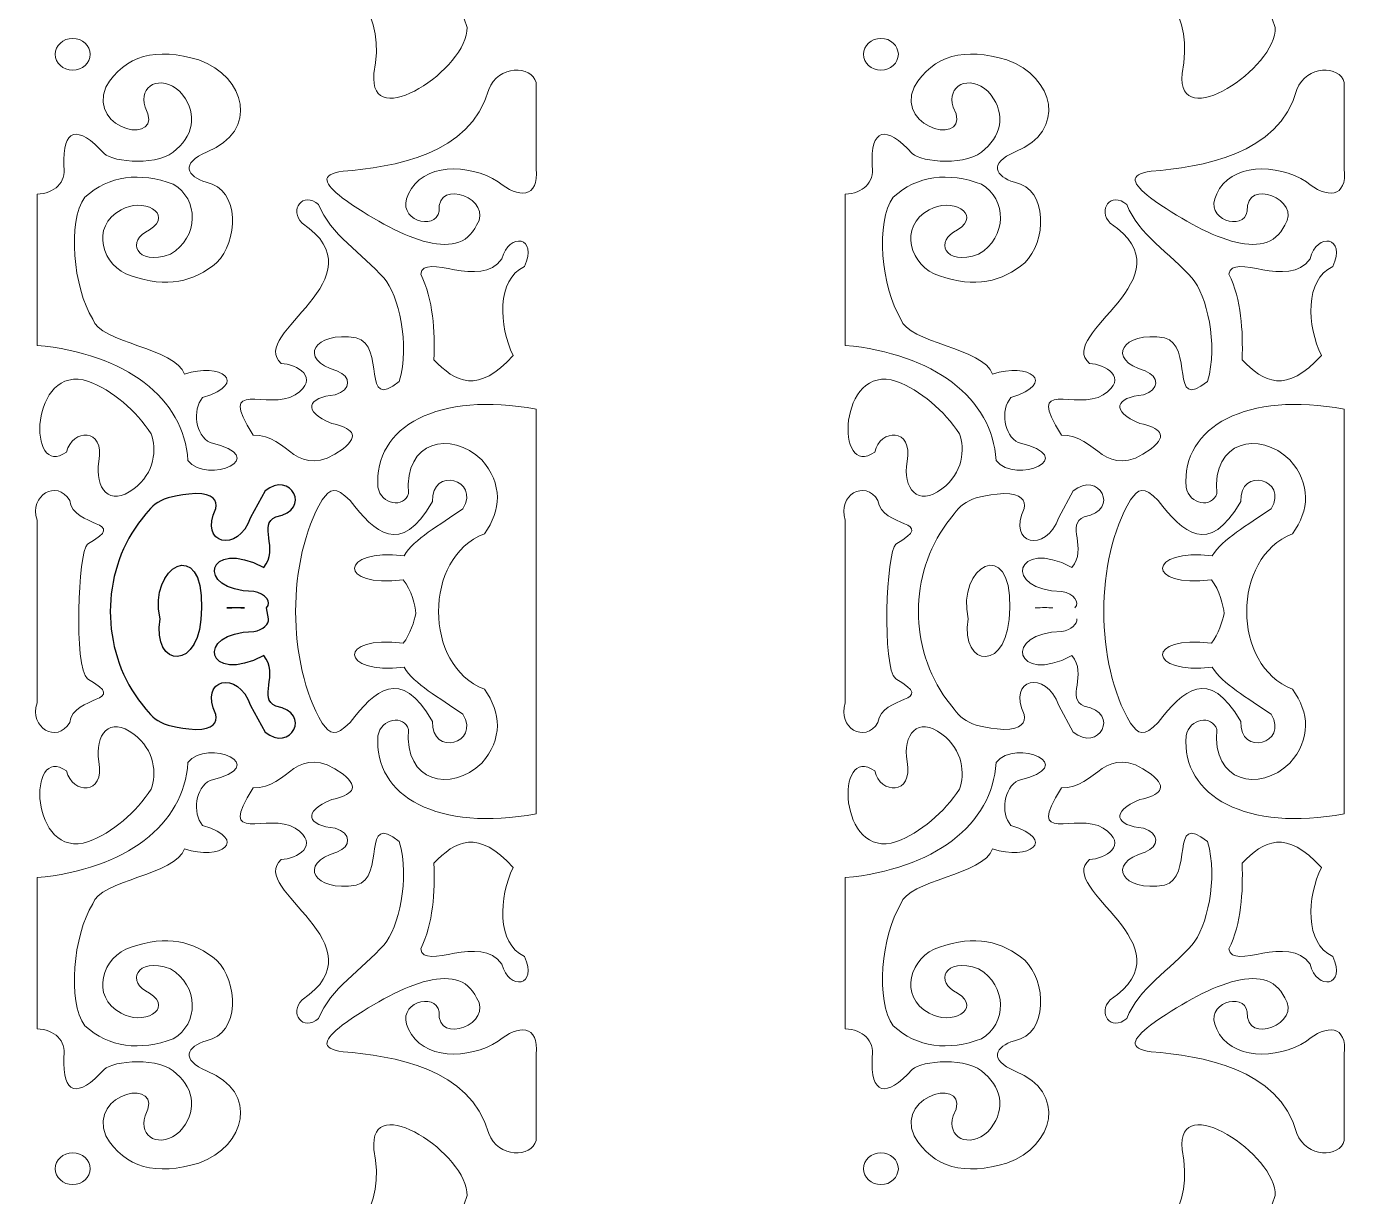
# Model space of a CAD drawing. Header units: centimetres. Extents: x -23 to 22, y -80 to 80.
# Drawn here: x -22.25 to 22.04, y -59.63 to -20.4 of the extents above; entities that cross this region are included whole.
import ezdxf

# ---------------------------------------------------------------- set-up
doc = ezdxf.new("R2010")
doc.units = ezdxf.units.CM
doc.header["$MEASUREMENT"] = 0
doc.layers.add('layer 1', color=7, linetype='Continuous')

msp = doc.modelspace()

# ---------------------------------------------------------------- linework, layer by layer
at = {"layer": 'layer 1', "color": 250, "lineweight": 9}
for points, knots in [([(-17.33545, -19.26618), (-20.32833, -21.94381), (-19.38366, -14.07705), (-15.46248, -12.47821), (-15.46248, -12.47821), (-12.98638, -11.01851), (-10.21822, -12.54946), (-10.84235, -15.78232), (-10.84235, -15.78232), (-11.15956, -16.73559), (-11.56354, -16.99964), (-10.78387, -17.65175), (-10.78387, -17.65175), (-8.82892, -18.67921), (-8.00672, -18.7849), (-7.47963, -20.43419), (-7.47963, -20.43419), (-7.43908, -21.7964), (-10.78742, -24.03296), (-10.60277, -21.97856), (-10.60277, -21.97856), (-9.8232, -18.08305), (-14.75558, -16.86805), (-17.33545, -19.26618)], [0, 0, 0, 0, 0.14285714, 0.14285714, 0.14285714, 0.14285714, 0.28571429, 0.28571429, 0.28571429, 0.28571429, 0.42857143, 0.42857143, 0.42857143, 0.42857143, 0.57142857, 0.57142857, 0.57142857, 0.57142857, 0.71428571, 0.71428571, 0.71428571, 0.71428571, 1, 1, 1, 1]), ([(-21.28552, -21.33541), (-21.28552, -21.6295), (-21.02372, -21.8679), (-20.70078, -21.8679), (-20.70078, -21.8679), (-20.37784, -21.8679), (-20.11604, -21.6295), (-20.11604, -21.33541), (-20.11604, -21.33541), (-20.11604, -21.04132), (-20.37784, -20.80292), (-20.70078, -20.80292), (-20.70078, -20.80292), (-21.02372, -20.80292), (-21.28552, -21.04132), (-21.28552, -21.33541)], [0, 0, 0, 0, 0.2, 0.2, 0.2, 0.2, 0.4, 0.4, 0.4, 0.4, 0.6, 0.6, 0.6, 0.6, 1, 1, 1, 1]), ([(-18.27411, -23.10676), (-17.56686, -24.44659), (-20.21631, -23.89951), (-19.58977, -22.433), (-19.58977, -22.433), (-18.94656, -21.34991), (-17.89403, -21.10359), (-16.47603, -21.52015), (-16.47603, -21.52015), (-14.8887, -22.08343), (-14.45257, -23.90549), (-16.19828, -24.60644), (-16.19828, -24.60644), (-17.11463, -25.00129), (-16.85631, -25.42511), (-16.22751, -25.62796), (-16.22751, -25.62796), (-15.05904, -25.86342), (-15.16661, -27.63113), (-15.87667, -28.32303), (-15.87667, -28.32303), (-16.63075, -28.97053), (-17.55903, -29.18244), (-18.7419, -28.75771), (-18.7419, -28.75771), (-19.72256, -28.48059), (-20.12944, -27.08597), (-19.07813, -26.55167), (-19.07813, -26.55167), (-18.3813, -26.11698), (-17.28004, -26.66757), (-18.12792, -27.22544), (-18.12792, -27.22544), (-18.91857, -27.56141), (-18.58964, -28.45795), (-17.42623, -28.04048), (-17.42623, -28.04048), (-16.45654, -27.46452), (-16.4725, -26.18821), (-17.33012, -25.68924), (-17.33012, -25.68924), (-18.44113, -25.27628), (-19.49231, -25.39611), (-20.29146, -26.12785), (-20.29146, -26.12785), (-20.89569, -26.93202), (-20.68129, -29.17067), (-20.02833, -30.21392), (-20.02833, -30.21392), (-19.80905, -31.01447), (-17.23619, -31.18472), (-16.95844, -32.06135), (-16.95844, -32.06135), (-15.74968, -31.6465), (-14.75067, -32.34923), (-16.34446, -32.84379), (-16.34446, -32.84379), (-16.70524, -33.27159), (-16.57872, -34.11236), (-16.09648, -34.35543), (-16.09648, -34.35543), (-13.95226, -34.83322), (-16.18872, -35.78191), (-16.84149, -34.95203), (-16.84149, -34.95203), (-16.95846, -32.86551), (-18.93775, -31.36946), (-21.89557, -31.09417), (-21.89557, -31.09417), (-21.89557, -31.09417), (-21.89557, -26.03004), (-21.89557, -26.03004), (-21.89557, -26.03004), (-21.31082, -25.98658), (-20.91517, -25.64969), (-20.99315, -25.0846), (-20.99315, -25.0846), (-21.06137, -23.80227), (-20.53023, -23.69359), (-19.64825, -24.66078), (-19.64825, -24.66078), (-19.35344, -24.956), (-17.75759, -25.10995), (-17.22157, -24.5195), (-17.22157, -24.5195), (-16.59298, -23.97976), (-16.53939, -23.21542), (-17.10462, -22.58514), (-17.10462, -22.58514), (-17.75761, -21.99107), (-18.51288, -22.38229), (-18.27411, -23.10676)], [0, 0, 0, 0, 0.04166667, 0.04166667, 0.04166667, 0.04166667, 0.08333333, 0.08333333, 0.08333333, 0.08333333, 0.125, 0.125, 0.125, 0.125, 0.16666667, 0.16666667, 0.16666667, 0.16666667, 0.20833333, 0.20833333, 0.20833333, 0.20833333, 0.25, 0.25, 0.25, 0.25, 0.29166667, 0.29166667, 0.29166667, 0.29166667, 0.33333333, 0.33333333, 0.33333333, 0.33333333, 0.375, 0.375, 0.375, 0.375, 0.41666667, 0.41666667, 0.41666667, 0.41666667, 0.45833333, 0.45833333, 0.45833333, 0.45833333, 0.5, 0.5, 0.5, 0.5, 0.54166667, 0.54166667, 0.54166667, 0.54166667, 0.58333333, 0.58333333, 0.58333333, 0.58333333, 0.625, 0.625, 0.625, 0.625, 0.66666667, 0.66666667, 0.66666667, 0.66666667, 0.70833333, 0.70833333, 0.70833333, 0.70833333, 0.75, 0.75, 0.75, 0.75, 0.79166667, 0.79166667, 0.79166667, 0.79166667, 0.83333333, 0.83333333, 0.83333333, 0.83333333, 0.875, 0.875, 0.875, 0.875, 0.91666667, 0.91666667, 0.91666667, 0.91666667, 1, 1, 1, 1]), ([(-5.16635, -22.28086), (-5.31741, -21.70488), (-6.43797, -21.67591), (-6.75471, -22.51994), (-6.75471, -22.51994), (-7.35893, -24.73685), (-9.98053, -25.10633), (-11.6373, -25.25847), (-11.6373, -25.25847), (-12.45592, -25.36714), (-12.24637, -25.67013), (-11.66653, -26.14958), (-11.66653, -26.14958), (-9.81958, -27.45025), (-7.77293, -28.39937), (-7.16403, -27.06243), (-7.16403, -27.06243), (-6.56536, -26.22329), (-8.48421, -25.43896), (-8.42122, -26.59514), (-8.42122, -26.59514), (-8.52112, -27.28533), (-9.90501, -26.89409), (-9.44452, -26.01918), (-9.44452, -26.01918), (-8.9919, -24.98922), (-7.43241, -24.97873), (-6.4331, -25.60622), (-6.4331, -25.60622), (-5.76789, -26.18777), (-5.05664, -26.16244), (-5.16635, -25.17153), (-5.16635, -25.17153), (-5.16635, -25.17153), (-5.16635, -22.28086), (-5.16635, -22.28086)], [0, 0, 0, 0, 0.1, 0.1, 0.1, 0.1, 0.2, 0.2, 0.2, 0.2, 0.3, 0.3, 0.3, 0.3, 0.4, 0.4, 0.4, 0.4, 0.5, 0.5, 0.5, 0.5, 0.6, 0.6, 0.6, 0.6, 0.7, 0.7, 0.7, 0.7, 0.8, 0.8, 0.8, 0.8, 1, 1, 1, 1]), ([(-13.01144, -26.99723), (-13.45427, -26.55771), (-12.99013, -25.91261), (-12.45593, -26.37687), (-12.45593, -26.37687), (-12.07585, -27.36247), (-10.99408, -28.02206), (-10.26315, -28.84465), (-10.26315, -28.84465), (-9.78684, -29.40136), (-9.37995, -31.05181), (-9.75151, -32.30043), (-9.75151, -32.30043), (-11.06231, -33.36179), (-10.18032, -31.07605), (-11.19874, -30.84422), (-11.19874, -30.84422), (-12.61556, -30.60513), (-13.17349, -31.5687), (-11.84196, -31.95268), (-11.84196, -31.95268), (-11.36076, -32.13922), (-11.34859, -32.57753), (-11.90043, -32.75685), (-11.90043, -32.75685), (-12.83374, -32.83285), (-13.02384, -33.2965), (-12.01738, -33.71316), (-12.01738, -33.71316), (-11.35338, -33.8584), (-11.0534, -34.09666), (-11.6373, -34.56081), (-11.6373, -34.56081), (-13.20822, -35.71653), (-13.45207, -34.0553), (-14.64871, -34.10438), (-14.64871, -34.10438), (-15.90693, -32.14428), (-14.14107, -33.303), (-13.24533, -32.75685), (-13.24533, -32.75685), (-12.36335, -32.1664), (-13.20482, -31.7264), (-13.7116, -31.70105), (-13.7116, -31.70105), (-14.86159, -30.70126), (-10.26315, -28.84465), (-13.01144, -26.99723)], [0, 0, 0, 0, 0.07692308, 0.07692308, 0.07692308, 0.07692308, 0.15384615, 0.15384615, 0.15384615, 0.15384615, 0.23076923, 0.23076923, 0.23076923, 0.23076923, 0.30769231, 0.30769231, 0.30769231, 0.30769231, 0.38461538, 0.38461538, 0.38461538, 0.38461538, 0.46153846, 0.46153846, 0.46153846, 0.46153846, 0.53846154, 0.53846154, 0.53846154, 0.53846154, 0.61538462, 0.61538462, 0.61538462, 0.61538462, 0.69230769, 0.69230769, 0.69230769, 0.69230769, 0.76923077, 0.76923077, 0.76923077, 0.76923077, 0.84615385, 0.84615385, 0.84615385, 0.84615385, 1, 1, 1, 1]), ([(-9.0352, -28.70338), (-8.93287, -27.95717), (-7.01784, -29.23225), (-6.31615, -28.19262), (-6.31615, -28.19262), (-6.07983, -27.292), (-5.08577, -27.44142), (-5.55599, -28.45343), (-5.55599, -28.45343), (-6.50016, -28.87679), (-6.41487, -30.46431), (-5.93607, -31.43105), (-5.93607, -31.43105), (-7.09947, -32.74599), (-7.89106, -32.32777), (-8.59152, -31.57431), (-8.59152, -31.57431), (-8.56121, -30.60209), (-8.61247, -29.57003), (-9.0352, -28.70338)], [0, 0, 0, 0, 0.16666667, 0.16666667, 0.16666667, 0.16666667, 0.33333333, 0.33333333, 0.33333333, 0.33333333, 0.5, 0.5, 0.5, 0.5, 0.66666667, 0.66666667, 0.66666667, 0.66666667, 1, 1, 1, 1]), ([(-20.90544, -34.66948), (-22.25266, -35.63662), (-22.14212, -31.65209), (-20.17452, -32.30043), (-20.17452, -32.30043), (-19.38511, -32.59022), (-18.56648, -33.29297), (-18.06945, -34.06091), (-18.06945, -34.06091), (-17.88092, -34.57361), (-17.9402, -35.35955), (-18.65419, -35.90834), (-18.65419, -35.90834), (-19.46806, -36.51887), (-19.97482, -35.88853), (-19.82367, -34.98463), (-19.82367, -34.98463), (-19.60928, -33.82545), (-20.73004, -33.89428), (-20.90544, -34.66948)], [0, 0, 0, 0, 0.16666667, 0.16666667, 0.16666667, 0.16666667, 0.33333333, 0.33333333, 0.33333333, 0.33333333, 0.5, 0.5, 0.5, 0.5, 0.66666667, 0.66666667, 0.66666667, 0.66666667, 1, 1, 1, 1]), ([(-5.16635, -39.89666), (-5.16635, -39.89666), (-5.16635, -46.79886), (-5.16635, -46.79886), (-5.16635, -46.79886), (-8.41531, -47.42011), (-10.62983, -46.21386), (-10.46781, -44.19073), (-10.46781, -44.19073), (-10.36547, -43.58218), (-9.58582, -43.47713), (-9.44452, -43.97339), (-9.44452, -43.97339), (-9.59093, -45.75233), (-8.03157, -46.08552), (-6.9886, -45.10358), (-6.9886, -45.10358), (-6.28325, -44.28582), (-6.32954, -43.41463), (-6.90089, -42.62585), (-6.90089, -42.62585), (-8.95002, -41.82837), (-8.95216, -38.20632), (-6.90089, -37.40802), (-6.90089, -37.40802), (-6.32954, -36.61924), (-6.28325, -35.74805), (-6.9886, -34.93029), (-6.9886, -34.93029), (-8.03157, -33.94835), (-9.59093, -34.28153), (-9.44452, -36.06048), (-9.44452, -36.06048), (-9.58582, -36.55674), (-10.36547, -36.45169), (-10.46781, -35.84314), (-10.46781, -35.84314), (-10.62983, -33.82001), (-8.41531, -32.61376), (-5.16635, -33.23501), (-5.16635, -33.23501), (-5.16635, -33.23501), (-5.16635, -39.89666), (-5.16635, -39.89666)], [0, 0, 0, 0, 0.08333333, 0.08333333, 0.08333333, 0.08333333, 0.16666667, 0.16666667, 0.16666667, 0.16666667, 0.25, 0.25, 0.25, 0.25, 0.33333333, 0.33333333, 0.33333333, 0.33333333, 0.41666667, 0.41666667, 0.41666667, 0.41666667, 0.5, 0.5, 0.5, 0.5, 0.58333333, 0.58333333, 0.58333333, 0.58333333, 0.66666667, 0.66666667, 0.66666667, 0.66666667, 0.75, 0.75, 0.75, 0.75, 0.83333333, 0.83333333, 0.83333333, 0.83333333, 1, 1, 1, 1]), ([(-14.13583, -40.26615), (-14.11203, -40.43891), (-14.31167, -40.62053), (-14.63409, -40.69149), (-14.63409, -40.69149), (-16.63962, -40.70426), (-16.22066, -42.51549), (-14.29787, -41.49566), (-14.29787, -41.49566), (-13.76673, -42.11509), (-14.5074, -42.941), (-13.88855, -43.19095), (-13.88855, -43.19095), (-12.64112, -43.42277), (-13.40615, -44.75582), (-14.25401, -44.06032), (-14.25401, -44.06032), (-14.25401, -44.06032), (-14.73642, -43.16921), (-14.73642, -43.16921), (-14.73642, -43.16921), (-15.16177, -41.94712), (-16.48607, -42.26669), (-15.90263, -43.46486), (-15.90263, -43.46486), (-15.84885, -43.74271), (-15.98511, -43.96621), (-16.57455, -43.97238), (-16.57455, -43.97238), (-17.89023, -43.87818), (-18.00868, -43.60813), (-18.49338, -42.9736), (-18.49338, -42.9736), (-19.75884, -41.25309), (-19.75691, -38.77816), (-18.49338, -37.06026), (-18.49338, -37.06026), (-18.00868, -36.42573), (-17.89023, -36.15568), (-16.57455, -36.06149), (-16.57455, -36.06149), (-15.98511, -36.06765), (-15.84885, -36.29116), (-15.90263, -36.56901), (-15.90263, -36.56901), (-16.48607, -37.76717), (-15.16177, -38.08675), (-14.73642, -36.86466), (-14.73642, -36.86466), (-14.73642, -36.86466), (-14.25401, -35.97354), (-14.25401, -35.97354), (-14.25401, -35.97354), (-13.40615, -35.27805), (-12.64112, -36.6111), (-13.88855, -36.84292), (-13.88855, -36.84292), (-14.5074, -37.09287), (-13.76673, -37.91877), (-14.29787, -38.53821), (-14.29787, -38.53821), (-16.22066, -37.51838), (-16.63962, -39.32961), (-14.63409, -39.34238), (-14.63409, -39.34238), (-14.22912, -39.43151), (-14.01784, -39.69521), (-14.19973, -39.89667)], [0, 0, 0, 0, 0.05555556, 0.05555556, 0.05555556, 0.05555556, 0.11111111, 0.11111111, 0.11111111, 0.11111111, 0.16666667, 0.16666667, 0.16666667, 0.16666667, 0.22222222, 0.22222222, 0.22222222, 0.22222222, 0.27777778, 0.27777778, 0.27777778, 0.27777778, 0.33333333, 0.33333333, 0.33333333, 0.33333333, 0.38888889, 0.38888889, 0.38888889, 0.38888889, 0.44444444, 0.44444444, 0.44444444, 0.44444444, 0.5, 0.5, 0.5, 0.5, 0.55555556, 0.55555556, 0.55555556, 0.55555556, 0.61111111, 0.61111111, 0.61111111, 0.61111111, 0.66666667, 0.66666667, 0.66666667, 0.66666667, 0.72222222, 0.72222222, 0.72222222, 0.72222222, 0.77777778, 0.77777778, 0.77777778, 0.77777778, 0.83333333, 0.83333333, 0.83333333, 0.83333333, 0.88888889, 0.88888889, 0.88888889, 0.88888889, 1, 1, 1, 1]), ([(-9.19582, -40.08141), (-9.24497, -40.32085), (-9.38784, -40.78569), (-9.61994, -41.08271), (-9.61994, -41.08271), (-11.83277, -40.79111), (-11.77905, -42.1495), (-9.5907, -41.88688), (-9.5907, -41.88688), (-9.25073, -42.45924), (-8.42679, -42.89029), (-7.6172, -43.46263), (-7.6172, -43.46263), (-7.0276, -44.43364), (-8.67462, -44.91185), (-8.6405, -43.70171), (-8.6405, -43.70171), (-9.72227, -41.83255), (-10.57014, -42.6657), (-11.4034, -43.73431), (-11.4034, -43.73431), (-11.90041, -44.23421), (-12.05701, -44.13119), (-12.33899, -43.75604), (-12.33899, -43.75604), (-13.5252, -41.74987), (-13.52039, -38.27586), (-12.33899, -36.27783), (-12.33899, -36.27783), (-12.05701, -35.90268), (-11.90041, -35.79966), (-11.4034, -36.29956), (-11.4034, -36.29956), (-10.57014, -37.36817), (-9.72227, -38.20132), (-8.6405, -36.33216), (-8.6405, -36.33216), (-8.67462, -35.12202), (-7.0276, -35.60023), (-7.6172, -36.57124), (-7.6172, -36.57124), (-8.42679, -37.14358), (-9.25073, -37.57463), (-9.5907, -38.14699), (-9.5907, -38.14699), (-11.77905, -37.88436), (-11.83277, -39.24275), (-9.61994, -38.95116), (-9.61994, -38.95116), (-9.34477, -39.3033), (-9.2203, -39.81637), (-9.19582, -40.08141)], [0, 0, 0, 0, 0.07142857, 0.07142857, 0.07142857, 0.07142857, 0.14285714, 0.14285714, 0.14285714, 0.14285714, 0.21428571, 0.21428571, 0.21428571, 0.21428571, 0.28571429, 0.28571429, 0.28571429, 0.28571429, 0.35714286, 0.35714286, 0.35714286, 0.35714286, 0.42857143, 0.42857143, 0.42857143, 0.42857143, 0.5, 0.5, 0.5, 0.5, 0.57142857, 0.57142857, 0.57142857, 0.57142857, 0.64285714, 0.64285714, 0.64285714, 0.64285714, 0.71428571, 0.71428571, 0.71428571, 0.71428571, 0.78571429, 0.78571429, 0.78571429, 0.78571429, 0.85714286, 0.85714286, 0.85714286, 0.85714286, 1, 1, 1, 1]), ([(-20.20466, -42.27799), (-18.74459, -43.10157), (-20.68243, -42.78713), (-20.80117, -43.74112), (-20.80117, -43.74112), (-21.23239, -44.46371), (-22.17573, -43.90268), (-21.89557, -43.08227), (-21.89557, -43.08227), (-21.89557, -41.03865), (-21.89557, -38.99532), (-21.89557, -36.95159), (-21.89557, -36.95159), (-22.17573, -36.13119), (-21.23239, -35.57016), (-20.80117, -36.29274), (-20.80117, -36.29274), (-20.68243, -37.24674), (-18.74459, -36.9323), (-20.20466, -37.75588), (-20.20466, -37.75588), (-20.51452, -38.01616), (-20.67762, -41.88071), (-20.20466, -42.27799)], [0, 0, 0, 0, 0.14285714, 0.14285714, 0.14285714, 0.14285714, 0.28571429, 0.28571429, 0.28571429, 0.28571429, 0.42857143, 0.42857143, 0.42857143, 0.42857143, 0.57142857, 0.57142857, 0.57142857, 0.57142857, 0.71428571, 0.71428571, 0.71428571, 0.71428571, 1, 1, 1, 1]), ([(-16.38225, -39.89665), (-16.31223, -37.47153), (-18.17736, -38.49424), (-17.77452, -40.26616), (-17.77452, -40.26616), (-18.05674, -41.90834), (-16.38023, -42.11173), (-16.38225, -39.89665)], [0, 0, 0, 0, 0.33333333, 0.33333333, 0.33333333, 0.33333333, 1, 1, 1, 1]), ([(-20.90544, -45.36439), (-22.25266, -44.39725), (-22.14212, -48.38178), (-20.17452, -47.73344), (-20.17452, -47.73344), (-19.38511, -47.44364), (-18.56648, -46.7409), (-18.06945, -45.97295), (-18.06945, -45.97295), (-17.88092, -45.46026), (-17.9402, -44.67432), (-18.65419, -44.12553), (-18.65419, -44.12553), (-19.46806, -43.515), (-19.97482, -44.14534), (-19.82367, -45.04924), (-19.82367, -45.04924), (-19.60928, -46.20842), (-20.73004, -46.13959), (-20.90544, -45.36439)], [0, 0, 0, 0, 0.16666667, 0.16666667, 0.16666667, 0.16666667, 0.33333333, 0.33333333, 0.33333333, 0.33333333, 0.5, 0.5, 0.5, 0.5, 0.66666667, 0.66666667, 0.66666667, 0.66666667, 1, 1, 1, 1]), ([(-18.27411, -56.9271), (-17.56686, -55.58727), (-20.21631, -56.13436), (-19.58977, -57.60087), (-19.58977, -57.60087), (-18.94656, -58.68396), (-17.89403, -58.93028), (-16.47603, -58.51372), (-16.47603, -58.51372), (-14.8887, -57.95044), (-14.45257, -56.12838), (-16.19828, -55.42743), (-16.19828, -55.42743), (-17.11463, -55.03258), (-16.85631, -54.60876), (-16.22751, -54.40591), (-16.22751, -54.40591), (-15.05904, -54.17045), (-15.16661, -52.40274), (-15.87667, -51.71084), (-15.87667, -51.71084), (-16.63075, -51.06333), (-17.55903, -50.85143), (-18.7419, -51.27615), (-18.7419, -51.27615), (-19.72256, -51.55328), (-20.12944, -52.9479), (-19.07813, -53.4822), (-19.07813, -53.4822), (-18.3813, -53.91689), (-17.28004, -53.36629), (-18.12792, -52.80843), (-18.12792, -52.80843), (-18.91857, -52.47245), (-18.58964, -51.57592), (-17.42623, -51.99339), (-17.42623, -51.99339), (-16.45654, -52.56935), (-16.4725, -53.84566), (-17.33012, -54.34462), (-17.33012, -54.34462), (-18.44113, -54.75758), (-19.49231, -54.63776), (-20.29146, -53.90602), (-20.29146, -53.90602), (-20.89569, -53.10184), (-20.68129, -50.8632), (-20.02833, -49.81995), (-20.02833, -49.81995), (-19.80905, -49.0194), (-17.23619, -48.84915), (-16.95844, -47.97252), (-16.95844, -47.97252), (-15.74968, -48.38737), (-14.75067, -47.68464), (-16.34446, -47.19008), (-16.34446, -47.19008), (-16.70524, -46.76228), (-16.57872, -45.92151), (-16.09648, -45.67843), (-16.09648, -45.67843), (-13.95226, -45.20065), (-16.18872, -44.25195), (-16.84149, -45.08184), (-16.84149, -45.08184), (-16.95846, -47.16835), (-18.93775, -48.66441), (-21.89557, -48.9397), (-21.89557, -48.9397), (-21.89557, -48.9397), (-21.89557, -54.00382), (-21.89557, -54.00382), (-21.89557, -54.00382), (-21.31082, -54.04729), (-20.91517, -54.38418), (-20.99315, -54.94927), (-20.99315, -54.94927), (-21.06137, -56.2316), (-20.53023, -56.34027), (-19.64825, -55.37309), (-19.64825, -55.37309), (-19.35344, -55.07787), (-17.75759, -54.92392), (-17.22157, -55.51437), (-17.22157, -55.51437), (-16.59298, -56.05411), (-16.53939, -56.81844), (-17.10462, -57.44873), (-17.10462, -57.44873), (-17.75761, -58.0428), (-18.51288, -57.65158), (-18.27411, -56.9271)], [0, 0, 0, 0, 0.04166667, 0.04166667, 0.04166667, 0.04166667, 0.08333333, 0.08333333, 0.08333333, 0.08333333, 0.125, 0.125, 0.125, 0.125, 0.16666667, 0.16666667, 0.16666667, 0.16666667, 0.20833333, 0.20833333, 0.20833333, 0.20833333, 0.25, 0.25, 0.25, 0.25, 0.29166667, 0.29166667, 0.29166667, 0.29166667, 0.33333333, 0.33333333, 0.33333333, 0.33333333, 0.375, 0.375, 0.375, 0.375, 0.41666667, 0.41666667, 0.41666667, 0.41666667, 0.45833333, 0.45833333, 0.45833333, 0.45833333, 0.5, 0.5, 0.5, 0.5, 0.54166667, 0.54166667, 0.54166667, 0.54166667, 0.58333333, 0.58333333, 0.58333333, 0.58333333, 0.625, 0.625, 0.625, 0.625, 0.66666667, 0.66666667, 0.66666667, 0.66666667, 0.70833333, 0.70833333, 0.70833333, 0.70833333, 0.75, 0.75, 0.75, 0.75, 0.79166667, 0.79166667, 0.79166667, 0.79166667, 0.83333333, 0.83333333, 0.83333333, 0.83333333, 0.875, 0.875, 0.875, 0.875, 0.91666667, 0.91666667, 0.91666667, 0.91666667, 1, 1, 1, 1]), ([(-13.01144, -53.03664), (-13.45427, -53.47616), (-12.99013, -54.12126), (-12.45593, -53.657), (-12.45593, -53.657), (-12.07585, -52.6714), (-10.99408, -52.01181), (-10.26315, -51.18921), (-10.26315, -51.18921), (-9.78684, -50.63251), (-9.37995, -48.98205), (-9.75151, -47.73344), (-9.75151, -47.73344), (-11.06231, -46.67208), (-10.18032, -48.95782), (-11.19874, -49.18965), (-11.19874, -49.18965), (-12.61556, -49.42873), (-13.17349, -48.46517), (-11.84196, -48.08119), (-11.84196, -48.08119), (-11.36076, -47.89465), (-11.34859, -47.45634), (-11.90043, -47.27702), (-11.90043, -47.27702), (-12.83374, -47.20102), (-13.02384, -46.73737), (-12.01738, -46.3207), (-12.01738, -46.3207), (-11.35338, -46.17546), (-11.0534, -45.9372), (-11.6373, -45.47306), (-11.6373, -45.47306), (-13.20822, -44.31733), (-13.45207, -45.97857), (-14.64871, -45.92948), (-14.64871, -45.92948), (-15.90693, -47.88959), (-14.14107, -46.73087), (-13.24533, -47.27702), (-13.24533, -47.27702), (-12.36335, -47.86747), (-13.20482, -48.30747), (-13.7116, -48.33282), (-13.7116, -48.33282), (-14.86159, -49.3326), (-10.26315, -51.18921), (-13.01144, -53.03664)], [0, 0, 0, 0, 0.07692308, 0.07692308, 0.07692308, 0.07692308, 0.15384615, 0.15384615, 0.15384615, 0.15384615, 0.23076923, 0.23076923, 0.23076923, 0.23076923, 0.30769231, 0.30769231, 0.30769231, 0.30769231, 0.38461538, 0.38461538, 0.38461538, 0.38461538, 0.46153846, 0.46153846, 0.46153846, 0.46153846, 0.53846154, 0.53846154, 0.53846154, 0.53846154, 0.61538462, 0.61538462, 0.61538462, 0.61538462, 0.69230769, 0.69230769, 0.69230769, 0.69230769, 0.76923077, 0.76923077, 0.76923077, 0.76923077, 0.84615385, 0.84615385, 0.84615385, 0.84615385, 1, 1, 1, 1]), ([(-9.0352, -51.33049), (-8.93287, -52.0767), (-7.01784, -50.80161), (-6.31615, -51.84125), (-6.31615, -51.84125), (-6.07983, -52.74187), (-5.08577, -52.59244), (-5.55599, -51.58043), (-5.55599, -51.58043), (-6.50016, -51.15708), (-6.41487, -49.56956), (-5.93607, -48.60282), (-5.93607, -48.60282), (-7.09947, -47.28788), (-7.89106, -47.7061), (-8.59152, -48.45956), (-8.59152, -48.45956), (-8.56121, -49.43178), (-8.61247, -50.46384), (-9.0352, -51.33049)], [0, 0, 0, 0, 0.16666667, 0.16666667, 0.16666667, 0.16666667, 0.33333333, 0.33333333, 0.33333333, 0.33333333, 0.5, 0.5, 0.5, 0.5, 0.66666667, 0.66666667, 0.66666667, 0.66666667, 1, 1, 1, 1]), ([(-5.16635, -57.75301), (-5.31741, -58.32899), (-6.43797, -58.35796), (-6.75471, -57.51393), (-6.75471, -57.51393), (-7.35893, -55.29702), (-9.98053, -54.92754), (-11.6373, -54.77539), (-11.6373, -54.77539), (-12.45592, -54.66673), (-12.24637, -54.36374), (-11.66653, -53.88428), (-11.66653, -53.88428), (-9.81958, -52.58362), (-7.77293, -51.6345), (-7.16403, -52.97144), (-7.16403, -52.97144), (-6.56536, -53.81057), (-8.48421, -54.59491), (-8.42122, -53.43873), (-8.42122, -53.43873), (-8.52112, -52.74853), (-9.90501, -53.13978), (-9.44452, -54.01469), (-9.44452, -54.01469), (-8.9919, -55.04465), (-7.43241, -55.05514), (-6.4331, -54.42764), (-6.4331, -54.42764), (-5.76789, -53.8461), (-5.05664, -53.87142), (-5.16635, -54.86233), (-5.16635, -54.86233), (-5.16635, -54.86233), (-5.16635, -57.75301), (-5.16635, -57.75301)], [0, 0, 0, 0, 0.1, 0.1, 0.1, 0.1, 0.2, 0.2, 0.2, 0.2, 0.3, 0.3, 0.3, 0.3, 0.4, 0.4, 0.4, 0.4, 0.5, 0.5, 0.5, 0.5, 0.6, 0.6, 0.6, 0.6, 0.7, 0.7, 0.7, 0.7, 0.8, 0.8, 0.8, 0.8, 1, 1, 1, 1]), ([(-17.33545, -60.76768), (-20.32833, -58.09005), (-19.38366, -65.95682), (-15.46248, -67.55566), (-15.46248, -67.55566), (-12.98638, -69.01536), (-10.21822, -67.48441), (-10.84235, -64.25155), (-10.84235, -64.25155), (-11.15956, -63.29827), (-11.56354, -63.03423), (-10.78387, -62.38211), (-10.78387, -62.38211), (-8.82892, -61.35466), (-8.00672, -61.24897), (-7.47963, -59.59968), (-7.47963, -59.59968), (-7.43908, -58.23747), (-10.78742, -56.00091), (-10.60277, -58.05531), (-10.60277, -58.05531), (-9.8232, -61.95082), (-14.75558, -63.16582), (-17.33545, -60.76768)], [0, 0, 0, 0, 0.14285714, 0.14285714, 0.14285714, 0.14285714, 0.28571429, 0.28571429, 0.28571429, 0.28571429, 0.42857143, 0.42857143, 0.42857143, 0.42857143, 0.57142857, 0.57142857, 0.57142857, 0.57142857, 0.71428571, 0.71428571, 0.71428571, 0.71428571, 1, 1, 1, 1]), ([(-21.28552, -58.69846), (-21.28552, -58.40437), (-21.02372, -58.16597), (-20.70078, -58.16597), (-20.70078, -58.16597), (-20.37784, -58.16597), (-20.11604, -58.40437), (-20.11604, -58.69846), (-20.11604, -58.69846), (-20.11604, -58.99255), (-20.37784, -59.23095), (-20.70078, -59.23095), (-20.70078, -59.23095), (-21.02372, -59.23095), (-21.28552, -58.99255), (-21.28552, -58.69846)], [0, 0, 0, 0, 0.2, 0.2, 0.2, 0.2, 0.4, 0.4, 0.4, 0.4, 0.6, 0.6, 0.6, 0.6, 1, 1, 1, 1])]:
    msp.add_open_spline(points, degree=3, knots=knots, dxfattribs=at)
at = {"layer": 'layer 1', "color": 242, "lineweight": 9}
for points, knots in [([(9.75789, -19.26618), (6.76501, -21.94381), (7.70968, -14.07705), (11.63086, -12.47821), (11.63086, -12.47821), (14.10696, -11.01851), (16.87512, -12.54946), (16.25099, -15.78232), (16.25099, -15.78232), (15.93378, -16.73559), (15.5298, -16.99964), (16.30947, -17.65175), (16.30947, -17.65175), (18.26442, -18.67921), (19.08662, -18.7849), (19.61371, -20.43419), (19.61371, -20.43419), (19.65426, -21.7964), (16.30592, -24.03296), (16.49057, -21.97856), (16.49057, -21.97856), (17.27014, -18.08305), (12.33776, -16.86805), (9.75789, -19.26618)], [0, 0, 0, 0, 0.14285714, 0.14285714, 0.14285714, 0.14285714, 0.28571429, 0.28571429, 0.28571429, 0.28571429, 0.42857143, 0.42857143, 0.42857143, 0.42857143, 0.57142857, 0.57142857, 0.57142857, 0.57142857, 0.71428571, 0.71428571, 0.71428571, 0.71428571, 1, 1, 1, 1]), ([(5.80782, -21.33541), (5.80782, -21.6295), (6.06962, -21.8679), (6.39256, -21.8679), (6.39256, -21.8679), (6.7155, -21.8679), (6.9773, -21.6295), (6.9773, -21.33541), (6.9773, -21.33541), (6.9773, -21.04132), (6.7155, -20.80292), (6.39256, -20.80292), (6.39256, -20.80292), (6.06962, -20.80292), (5.80782, -21.04132), (5.80782, -21.33541)], [0, 0, 0, 0, 0.2, 0.2, 0.2, 0.2, 0.4, 0.4, 0.4, 0.4, 0.6, 0.6, 0.6, 0.6, 1, 1, 1, 1]), ([(8.81923, -23.10676), (9.52648, -24.44659), (6.87703, -23.89951), (7.50357, -22.433), (7.50357, -22.433), (8.14678, -21.34991), (9.19931, -21.10359), (10.61731, -21.52015), (10.61731, -21.52015), (12.20464, -22.08343), (12.64077, -23.90549), (10.89506, -24.60644), (10.89506, -24.60644), (9.97871, -25.00129), (10.23703, -25.42511), (10.86583, -25.62796), (10.86583, -25.62796), (12.0343, -25.86342), (11.92673, -27.63113), (11.21667, -28.32303), (11.21667, -28.32303), (10.46259, -28.97053), (9.53431, -29.18244), (8.35144, -28.75771), (8.35144, -28.75771), (7.37078, -28.48059), (6.9639, -27.08597), (8.01521, -26.55167), (8.01521, -26.55167), (8.71204, -26.11698), (9.8133, -26.66757), (8.96542, -27.22544), (8.96542, -27.22544), (8.17477, -27.56141), (8.5037, -28.45795), (9.66711, -28.04048), (9.66711, -28.04048), (10.6368, -27.46452), (10.62084, -26.18821), (9.76322, -25.68924), (9.76322, -25.68924), (8.65221, -25.27628), (7.60103, -25.39611), (6.80188, -26.12785), (6.80188, -26.12785), (6.19765, -26.93202), (6.41205, -29.17067), (7.06501, -30.21392), (7.06501, -30.21392), (7.28429, -31.01447), (9.85715, -31.18472), (10.1349, -32.06135), (10.1349, -32.06135), (11.34366, -31.6465), (12.34267, -32.34923), (10.74888, -32.84379), (10.74888, -32.84379), (10.3881, -33.27159), (10.51462, -34.11236), (10.99686, -34.35543), (10.99686, -34.35543), (13.14108, -34.83322), (10.90462, -35.78191), (10.25185, -34.95203), (10.25185, -34.95203), (10.13488, -32.86551), (8.15559, -31.36946), (5.19777, -31.09417), (5.19777, -31.09417), (5.19777, -31.09417), (5.19777, -26.03004), (5.19777, -26.03004), (5.19777, -26.03004), (5.78252, -25.98658), (6.17817, -25.64969), (6.10019, -25.0846), (6.10019, -25.0846), (6.03197, -23.80227), (6.56311, -23.69359), (7.44509, -24.66078), (7.44509, -24.66078), (7.7399, -24.956), (9.33575, -25.10995), (9.87177, -24.5195), (9.87177, -24.5195), (10.50036, -23.97976), (10.55395, -23.21542), (9.98872, -22.58514), (9.98872, -22.58514), (9.33573, -21.99107), (8.58046, -22.38229), (8.81923, -23.10676)], [0, 0, 0, 0, 0.04166667, 0.04166667, 0.04166667, 0.04166667, 0.08333333, 0.08333333, 0.08333333, 0.08333333, 0.125, 0.125, 0.125, 0.125, 0.16666667, 0.16666667, 0.16666667, 0.16666667, 0.20833333, 0.20833333, 0.20833333, 0.20833333, 0.25, 0.25, 0.25, 0.25, 0.29166667, 0.29166667, 0.29166667, 0.29166667, 0.33333333, 0.33333333, 0.33333333, 0.33333333, 0.375, 0.375, 0.375, 0.375, 0.41666667, 0.41666667, 0.41666667, 0.41666667, 0.45833333, 0.45833333, 0.45833333, 0.45833333, 0.5, 0.5, 0.5, 0.5, 0.54166667, 0.54166667, 0.54166667, 0.54166667, 0.58333333, 0.58333333, 0.58333333, 0.58333333, 0.625, 0.625, 0.625, 0.625, 0.66666667, 0.66666667, 0.66666667, 0.66666667, 0.70833333, 0.70833333, 0.70833333, 0.70833333, 0.75, 0.75, 0.75, 0.75, 0.79166667, 0.79166667, 0.79166667, 0.79166667, 0.83333333, 0.83333333, 0.83333333, 0.83333333, 0.875, 0.875, 0.875, 0.875, 0.91666667, 0.91666667, 0.91666667, 0.91666667, 1, 1, 1, 1]), ([(21.92699, -22.28086), (21.77593, -21.70488), (20.65537, -21.67591), (20.33863, -22.51994), (20.33863, -22.51994), (19.73441, -24.73685), (17.11281, -25.10633), (15.45604, -25.25847), (15.45604, -25.25847), (14.63742, -25.36714), (14.84697, -25.67013), (15.42681, -26.14958), (15.42681, -26.14958), (17.27376, -27.45025), (19.32041, -28.39937), (19.92931, -27.06243), (19.92931, -27.06243), (20.52798, -26.22329), (18.60913, -25.43896), (18.67212, -26.59514), (18.67212, -26.59514), (18.57222, -27.28533), (17.18833, -26.89409), (17.64882, -26.01918), (17.64882, -26.01918), (18.10144, -24.98922), (19.66093, -24.97873), (20.66024, -25.60622), (20.66024, -25.60622), (21.32545, -26.18777), (22.0367, -26.16244), (21.92699, -25.17153), (21.92699, -25.17153), (21.92699, -25.17153), (21.92699, -22.28086), (21.92699, -22.28086)], [0, 0, 0, 0, 0.1, 0.1, 0.1, 0.1, 0.2, 0.2, 0.2, 0.2, 0.3, 0.3, 0.3, 0.3, 0.4, 0.4, 0.4, 0.4, 0.5, 0.5, 0.5, 0.5, 0.6, 0.6, 0.6, 0.6, 0.7, 0.7, 0.7, 0.7, 0.8, 0.8, 0.8, 0.8, 1, 1, 1, 1]), ([(14.0819, -26.99723), (13.63907, -26.55771), (14.10321, -25.91261), (14.63741, -26.37687), (14.63741, -26.37687), (15.01749, -27.36247), (16.09926, -28.02206), (16.83019, -28.84465), (16.83019, -28.84465), (17.3065, -29.40136), (17.71339, -31.05181), (17.34183, -32.30043), (17.34183, -32.30043), (16.03103, -33.36179), (16.91302, -31.07605), (15.8946, -30.84422), (15.8946, -30.84422), (14.47778, -30.60513), (13.91985, -31.5687), (15.25138, -31.95268), (15.25138, -31.95268), (15.73258, -32.13922), (15.74475, -32.57753), (15.19291, -32.75685), (15.19291, -32.75685), (14.2596, -32.83285), (14.0695, -33.2965), (15.07596, -33.71316), (15.07596, -33.71316), (15.73996, -33.8584), (16.03994, -34.09666), (15.45604, -34.56081), (15.45604, -34.56081), (13.88512, -35.71653), (13.64127, -34.0553), (12.44463, -34.10438), (12.44463, -34.10438), (11.18641, -32.14428), (12.95227, -33.303), (13.84801, -32.75685), (13.84801, -32.75685), (14.72999, -32.1664), (13.88852, -31.7264), (13.38174, -31.70105), (13.38174, -31.70105), (12.23175, -30.70126), (16.83019, -28.84465), (14.0819, -26.99723)], [0, 0, 0, 0, 0.07692308, 0.07692308, 0.07692308, 0.07692308, 0.15384615, 0.15384615, 0.15384615, 0.15384615, 0.23076923, 0.23076923, 0.23076923, 0.23076923, 0.30769231, 0.30769231, 0.30769231, 0.30769231, 0.38461538, 0.38461538, 0.38461538, 0.38461538, 0.46153846, 0.46153846, 0.46153846, 0.46153846, 0.53846154, 0.53846154, 0.53846154, 0.53846154, 0.61538462, 0.61538462, 0.61538462, 0.61538462, 0.69230769, 0.69230769, 0.69230769, 0.69230769, 0.76923077, 0.76923077, 0.76923077, 0.76923077, 0.84615385, 0.84615385, 0.84615385, 0.84615385, 1, 1, 1, 1]), ([(18.05814, -28.70338), (18.16047, -27.95717), (20.0755, -29.23225), (20.77719, -28.19262), (20.77719, -28.19262), (21.01351, -27.292), (22.00757, -27.44142), (21.53735, -28.45343), (21.53735, -28.45343), (20.59318, -28.87679), (20.67847, -30.46431), (21.15727, -31.43105), (21.15727, -31.43105), (19.99387, -32.74599), (19.20228, -32.32777), (18.50182, -31.57431), (18.50182, -31.57431), (18.53213, -30.60209), (18.48087, -29.57003), (18.05814, -28.70338)], [0, 0, 0, 0, 0.16666667, 0.16666667, 0.16666667, 0.16666667, 0.33333333, 0.33333333, 0.33333333, 0.33333333, 0.5, 0.5, 0.5, 0.5, 0.66666667, 0.66666667, 0.66666667, 0.66666667, 1, 1, 1, 1]), ([(6.1879, -34.66948), (4.84068, -35.63662), (4.95122, -31.65209), (6.91882, -32.30043), (6.91882, -32.30043), (7.70823, -32.59022), (8.52686, -33.29297), (9.02389, -34.06091), (9.02389, -34.06091), (9.21242, -34.57361), (9.15314, -35.35955), (8.43915, -35.90834), (8.43915, -35.90834), (7.62528, -36.51887), (7.11852, -35.88853), (7.26967, -34.98463), (7.26967, -34.98463), (7.48406, -33.82545), (6.3633, -33.89428), (6.1879, -34.66948)], [0, 0, 0, 0, 0.16666667, 0.16666667, 0.16666667, 0.16666667, 0.33333333, 0.33333333, 0.33333333, 0.33333333, 0.5, 0.5, 0.5, 0.5, 0.66666667, 0.66666667, 0.66666667, 0.66666667, 1, 1, 1, 1]), ([(21.92699, -39.89666), (21.92699, -39.89666), (21.92699, -46.79886), (21.92699, -46.79886), (21.92699, -46.79886), (18.67803, -47.42011), (16.46351, -46.21386), (16.62553, -44.19073), (16.62553, -44.19073), (16.72787, -43.58218), (17.50752, -43.47713), (17.64882, -43.97339), (17.64882, -43.97339), (17.50241, -45.75233), (19.06177, -46.08552), (20.10474, -45.10358), (20.10474, -45.10358), (20.81009, -44.28582), (20.7638, -43.41463), (20.19245, -42.62585), (20.19245, -42.62585), (18.14332, -41.82837), (18.14118, -38.20632), (20.19245, -37.40802), (20.19245, -37.40802), (20.7638, -36.61924), (20.81009, -35.74805), (20.10474, -34.93029), (20.10474, -34.93029), (19.06177, -33.94835), (17.50241, -34.28153), (17.64882, -36.06048), (17.64882, -36.06048), (17.50752, -36.55674), (16.72787, -36.45169), (16.62553, -35.84314), (16.62553, -35.84314), (16.46351, -33.82001), (18.67803, -32.61376), (21.92699, -33.23501), (21.92699, -33.23501), (21.92699, -33.23501), (21.92699, -39.89666), (21.92699, -39.89666)], [0, 0, 0, 0, 0.08333333, 0.08333333, 0.08333333, 0.08333333, 0.16666667, 0.16666667, 0.16666667, 0.16666667, 0.25, 0.25, 0.25, 0.25, 0.33333333, 0.33333333, 0.33333333, 0.33333333, 0.41666667, 0.41666667, 0.41666667, 0.41666667, 0.5, 0.5, 0.5, 0.5, 0.58333333, 0.58333333, 0.58333333, 0.58333333, 0.66666667, 0.66666667, 0.66666667, 0.66666667, 0.75, 0.75, 0.75, 0.75, 0.83333333, 0.83333333, 0.83333333, 0.83333333, 1, 1, 1, 1]), ([(12.95751, -40.26615), (12.98131, -40.43891), (12.78167, -40.62053), (12.45925, -40.69149), (12.45925, -40.69149), (10.45372, -40.70426), (10.87268, -42.51549), (12.79547, -41.49566), (12.79547, -41.49566), (13.32661, -42.11509), (12.58594, -42.941), (13.20479, -43.19095), (13.20479, -43.19095), (14.45222, -43.42277), (13.68719, -44.75582), (12.83933, -44.06032), (12.83933, -44.06032), (12.83933, -44.06032), (12.35692, -43.16921), (12.35692, -43.16921), (12.35692, -43.16921), (11.93157, -41.94712), (10.60727, -42.26669), (11.19071, -43.46486), (11.19071, -43.46486), (11.24449, -43.74271), (11.10823, -43.96621), (10.51879, -43.97238), (10.51879, -43.97238), (9.20311, -43.87818), (9.08466, -43.60813), (8.59996, -42.9736), (8.59996, -42.9736), (7.3345, -41.25309), (7.33643, -38.77816), (8.59996, -37.06026), (8.59996, -37.06026), (9.08466, -36.42573), (9.20311, -36.15568), (10.51879, -36.06149), (10.51879, -36.06149), (11.10823, -36.06765), (11.24449, -36.29116), (11.19071, -36.56901), (11.19071, -36.56901), (10.60727, -37.76717), (11.93157, -38.08675), (12.35692, -36.86466), (12.35692, -36.86466), (12.35692, -36.86466), (12.83933, -35.97354), (12.83933, -35.97354), (12.83933, -35.97354), (13.68719, -35.27805), (14.45222, -36.6111), (13.20479, -36.84292), (13.20479, -36.84292), (12.58594, -37.09287), (13.32661, -37.91877), (12.79547, -38.53821), (12.79547, -38.53821), (10.87268, -37.51838), (10.45372, -39.32961), (12.45925, -39.34238), (12.45925, -39.34238), (12.86422, -39.43151), (13.0755, -39.69521), (12.89361, -39.89667)], [0, 0, 0, 0, 0.05555556, 0.05555556, 0.05555556, 0.05555556, 0.11111111, 0.11111111, 0.11111111, 0.11111111, 0.16666667, 0.16666667, 0.16666667, 0.16666667, 0.22222222, 0.22222222, 0.22222222, 0.22222222, 0.27777778, 0.27777778, 0.27777778, 0.27777778, 0.33333333, 0.33333333, 0.33333333, 0.33333333, 0.38888889, 0.38888889, 0.38888889, 0.38888889, 0.44444444, 0.44444444, 0.44444444, 0.44444444, 0.5, 0.5, 0.5, 0.5, 0.55555556, 0.55555556, 0.55555556, 0.55555556, 0.61111111, 0.61111111, 0.61111111, 0.61111111, 0.66666667, 0.66666667, 0.66666667, 0.66666667, 0.72222222, 0.72222222, 0.72222222, 0.72222222, 0.77777778, 0.77777778, 0.77777778, 0.77777778, 0.83333333, 0.83333333, 0.83333333, 0.83333333, 0.88888889, 0.88888889, 0.88888889, 0.88888889, 1, 1, 1, 1]), ([(17.89752, -40.08141), (17.84837, -40.32085), (17.7055, -40.78569), (17.4734, -41.08271), (17.4734, -41.08271), (15.26057, -40.79111), (15.31429, -42.1495), (17.50264, -41.88688), (17.50264, -41.88688), (17.84261, -42.45924), (18.66655, -42.89029), (19.47614, -43.46263), (19.47614, -43.46263), (20.06574, -44.43364), (18.41872, -44.91185), (18.45284, -43.70171), (18.45284, -43.70171), (17.37107, -41.83255), (16.5232, -42.6657), (15.68994, -43.73431), (15.68994, -43.73431), (15.19293, -44.23421), (15.03633, -44.13119), (14.75435, -43.75604), (14.75435, -43.75604), (13.56814, -41.74987), (13.57295, -38.27586), (14.75435, -36.27783), (14.75435, -36.27783), (15.03633, -35.90268), (15.19293, -35.79966), (15.68994, -36.29956), (15.68994, -36.29956), (16.5232, -37.36817), (17.37107, -38.20132), (18.45284, -36.33216), (18.45284, -36.33216), (18.41872, -35.12202), (20.06574, -35.60023), (19.47614, -36.57124), (19.47614, -36.57124), (18.66655, -37.14358), (17.84261, -37.57463), (17.50264, -38.14699), (17.50264, -38.14699), (15.31429, -37.88436), (15.26057, -39.24275), (17.4734, -38.95116), (17.4734, -38.95116), (17.74857, -39.3033), (17.87304, -39.81637), (17.89752, -40.08141)], [0, 0, 0, 0, 0.07142857, 0.07142857, 0.07142857, 0.07142857, 0.14285714, 0.14285714, 0.14285714, 0.14285714, 0.21428571, 0.21428571, 0.21428571, 0.21428571, 0.28571429, 0.28571429, 0.28571429, 0.28571429, 0.35714286, 0.35714286, 0.35714286, 0.35714286, 0.42857143, 0.42857143, 0.42857143, 0.42857143, 0.5, 0.5, 0.5, 0.5, 0.57142857, 0.57142857, 0.57142857, 0.57142857, 0.64285714, 0.64285714, 0.64285714, 0.64285714, 0.71428571, 0.71428571, 0.71428571, 0.71428571, 0.78571429, 0.78571429, 0.78571429, 0.78571429, 0.85714286, 0.85714286, 0.85714286, 0.85714286, 1, 1, 1, 1]), ([(6.88868, -42.27799), (8.34875, -43.10157), (6.41091, -42.78713), (6.29217, -43.74112), (6.29217, -43.74112), (5.86095, -44.46371), (4.91761, -43.90268), (5.19777, -43.08227), (5.19777, -43.08227), (5.19777, -41.03865), (5.19777, -38.99532), (5.19777, -36.95159), (5.19777, -36.95159), (4.91761, -36.13119), (5.86095, -35.57016), (6.29217, -36.29274), (6.29217, -36.29274), (6.41091, -37.24674), (8.34875, -36.9323), (6.88868, -37.75588), (6.88868, -37.75588), (6.57882, -38.01616), (6.41572, -41.88071), (6.88868, -42.27799)], [0, 0, 0, 0, 0.14285714, 0.14285714, 0.14285714, 0.14285714, 0.28571429, 0.28571429, 0.28571429, 0.28571429, 0.42857143, 0.42857143, 0.42857143, 0.42857143, 0.57142857, 0.57142857, 0.57142857, 0.57142857, 0.71428571, 0.71428571, 0.71428571, 0.71428571, 1, 1, 1, 1]), ([(10.71109, -39.89665), (10.78111, -37.47153), (8.91598, -38.49424), (9.31882, -40.26616), (9.31882, -40.26616), (9.0366, -41.90834), (10.71311, -42.11173), (10.71109, -39.89665)], [0, 0, 0, 0, 0.33333333, 0.33333333, 0.33333333, 0.33333333, 1, 1, 1, 1]), ([(6.1879, -45.36439), (4.84068, -44.39725), (4.95122, -48.38178), (6.91882, -47.73344), (6.91882, -47.73344), (7.70823, -47.44364), (8.52686, -46.7409), (9.02389, -45.97295), (9.02389, -45.97295), (9.21242, -45.46026), (9.15314, -44.67432), (8.43915, -44.12553), (8.43915, -44.12553), (7.62528, -43.515), (7.11852, -44.14534), (7.26967, -45.04924), (7.26967, -45.04924), (7.48406, -46.20842), (6.3633, -46.13959), (6.1879, -45.36439)], [0, 0, 0, 0, 0.16666667, 0.16666667, 0.16666667, 0.16666667, 0.33333333, 0.33333333, 0.33333333, 0.33333333, 0.5, 0.5, 0.5, 0.5, 0.66666667, 0.66666667, 0.66666667, 0.66666667, 1, 1, 1, 1]), ([(8.81923, -56.9271), (9.52648, -55.58727), (6.87703, -56.13436), (7.50357, -57.60087), (7.50357, -57.60087), (8.14678, -58.68396), (9.19931, -58.93028), (10.61731, -58.51372), (10.61731, -58.51372), (12.20464, -57.95044), (12.64077, -56.12838), (10.89506, -55.42743), (10.89506, -55.42743), (9.97871, -55.03258), (10.23703, -54.60876), (10.86583, -54.40591), (10.86583, -54.40591), (12.0343, -54.17045), (11.92673, -52.40274), (11.21667, -51.71084), (11.21667, -51.71084), (10.46259, -51.06333), (9.53431, -50.85143), (8.35144, -51.27615), (8.35144, -51.27615), (7.37078, -51.55328), (6.9639, -52.9479), (8.01521, -53.4822), (8.01521, -53.4822), (8.71204, -53.91689), (9.8133, -53.36629), (8.96542, -52.80843), (8.96542, -52.80843), (8.17477, -52.47245), (8.5037, -51.57592), (9.66711, -51.99339), (9.66711, -51.99339), (10.6368, -52.56935), (10.62084, -53.84566), (9.76322, -54.34462), (9.76322, -54.34462), (8.65221, -54.75758), (7.60103, -54.63776), (6.80188, -53.90602), (6.80188, -53.90602), (6.19765, -53.10184), (6.41205, -50.8632), (7.06501, -49.81995), (7.06501, -49.81995), (7.28429, -49.0194), (9.85715, -48.84915), (10.1349, -47.97252), (10.1349, -47.97252), (11.34366, -48.38737), (12.34267, -47.68464), (10.74888, -47.19008), (10.74888, -47.19008), (10.3881, -46.76228), (10.51462, -45.92151), (10.99686, -45.67843), (10.99686, -45.67843), (13.14108, -45.20065), (10.90462, -44.25195), (10.25185, -45.08184), (10.25185, -45.08184), (10.13488, -47.16835), (8.15559, -48.66441), (5.19777, -48.9397), (5.19777, -48.9397), (5.19777, -48.9397), (5.19777, -54.00382), (5.19777, -54.00382), (5.19777, -54.00382), (5.78252, -54.04729), (6.17817, -54.38418), (6.10019, -54.94927), (6.10019, -54.94927), (6.03197, -56.2316), (6.56311, -56.34027), (7.44509, -55.37309), (7.44509, -55.37309), (7.7399, -55.07787), (9.33575, -54.92392), (9.87177, -55.51437), (9.87177, -55.51437), (10.50036, -56.05411), (10.55395, -56.81844), (9.98872, -57.44873), (9.98872, -57.44873), (9.33573, -58.0428), (8.58046, -57.65158), (8.81923, -56.9271)], [0, 0, 0, 0, 0.04166667, 0.04166667, 0.04166667, 0.04166667, 0.08333333, 0.08333333, 0.08333333, 0.08333333, 0.125, 0.125, 0.125, 0.125, 0.16666667, 0.16666667, 0.16666667, 0.16666667, 0.20833333, 0.20833333, 0.20833333, 0.20833333, 0.25, 0.25, 0.25, 0.25, 0.29166667, 0.29166667, 0.29166667, 0.29166667, 0.33333333, 0.33333333, 0.33333333, 0.33333333, 0.375, 0.375, 0.375, 0.375, 0.41666667, 0.41666667, 0.41666667, 0.41666667, 0.45833333, 0.45833333, 0.45833333, 0.45833333, 0.5, 0.5, 0.5, 0.5, 0.54166667, 0.54166667, 0.54166667, 0.54166667, 0.58333333, 0.58333333, 0.58333333, 0.58333333, 0.625, 0.625, 0.625, 0.625, 0.66666667, 0.66666667, 0.66666667, 0.66666667, 0.70833333, 0.70833333, 0.70833333, 0.70833333, 0.75, 0.75, 0.75, 0.75, 0.79166667, 0.79166667, 0.79166667, 0.79166667, 0.83333333, 0.83333333, 0.83333333, 0.83333333, 0.875, 0.875, 0.875, 0.875, 0.91666667, 0.91666667, 0.91666667, 0.91666667, 1, 1, 1, 1]), ([(14.0819, -53.03664), (13.63907, -53.47616), (14.10321, -54.12126), (14.63741, -53.657), (14.63741, -53.657), (15.01749, -52.6714), (16.09926, -52.01181), (16.83019, -51.18921), (16.83019, -51.18921), (17.3065, -50.63251), (17.71339, -48.98205), (17.34183, -47.73344), (17.34183, -47.73344), (16.03103, -46.67208), (16.91302, -48.95782), (15.8946, -49.18965), (15.8946, -49.18965), (14.47778, -49.42873), (13.91985, -48.46517), (15.25138, -48.08119), (15.25138, -48.08119), (15.73258, -47.89465), (15.74475, -47.45634), (15.19291, -47.27702), (15.19291, -47.27702), (14.2596, -47.20102), (14.0695, -46.73737), (15.07596, -46.3207), (15.07596, -46.3207), (15.73996, -46.17546), (16.03994, -45.9372), (15.45604, -45.47306), (15.45604, -45.47306), (13.88512, -44.31733), (13.64127, -45.97857), (12.44463, -45.92948), (12.44463, -45.92948), (11.18641, -47.88959), (12.95227, -46.73087), (13.84801, -47.27702), (13.84801, -47.27702), (14.72999, -47.86747), (13.88852, -48.30747), (13.38174, -48.33282), (13.38174, -48.33282), (12.23175, -49.3326), (16.83019, -51.18921), (14.0819, -53.03664)], [0, 0, 0, 0, 0.07692308, 0.07692308, 0.07692308, 0.07692308, 0.15384615, 0.15384615, 0.15384615, 0.15384615, 0.23076923, 0.23076923, 0.23076923, 0.23076923, 0.30769231, 0.30769231, 0.30769231, 0.30769231, 0.38461538, 0.38461538, 0.38461538, 0.38461538, 0.46153846, 0.46153846, 0.46153846, 0.46153846, 0.53846154, 0.53846154, 0.53846154, 0.53846154, 0.61538462, 0.61538462, 0.61538462, 0.61538462, 0.69230769, 0.69230769, 0.69230769, 0.69230769, 0.76923077, 0.76923077, 0.76923077, 0.76923077, 0.84615385, 0.84615385, 0.84615385, 0.84615385, 1, 1, 1, 1]), ([(18.05814, -51.33049), (18.16047, -52.0767), (20.0755, -50.80161), (20.77719, -51.84125), (20.77719, -51.84125), (21.01351, -52.74187), (22.00757, -52.59244), (21.53735, -51.58043), (21.53735, -51.58043), (20.59318, -51.15708), (20.67847, -49.56956), (21.15727, -48.60282), (21.15727, -48.60282), (19.99387, -47.28788), (19.20228, -47.7061), (18.50182, -48.45956), (18.50182, -48.45956), (18.53213, -49.43178), (18.48087, -50.46384), (18.05814, -51.33049)], [0, 0, 0, 0, 0.16666667, 0.16666667, 0.16666667, 0.16666667, 0.33333333, 0.33333333, 0.33333333, 0.33333333, 0.5, 0.5, 0.5, 0.5, 0.66666667, 0.66666667, 0.66666667, 0.66666667, 1, 1, 1, 1]), ([(21.92699, -57.75301), (21.77593, -58.32899), (20.65537, -58.35796), (20.33863, -57.51393), (20.33863, -57.51393), (19.73441, -55.29702), (17.11281, -54.92754), (15.45604, -54.77539), (15.45604, -54.77539), (14.63742, -54.66673), (14.84697, -54.36374), (15.42681, -53.88428), (15.42681, -53.88428), (17.27376, -52.58362), (19.32041, -51.6345), (19.92931, -52.97144), (19.92931, -52.97144), (20.52798, -53.81057), (18.60913, -54.59491), (18.67212, -53.43873), (18.67212, -53.43873), (18.57222, -52.74853), (17.18833, -53.13978), (17.64882, -54.01469), (17.64882, -54.01469), (18.10144, -55.04465), (19.66093, -55.05514), (20.66024, -54.42764), (20.66024, -54.42764), (21.32545, -53.8461), (22.0367, -53.87142), (21.92699, -54.86233), (21.92699, -54.86233), (21.92699, -54.86233), (21.92699, -57.75301), (21.92699, -57.75301)], [0, 0, 0, 0, 0.1, 0.1, 0.1, 0.1, 0.2, 0.2, 0.2, 0.2, 0.3, 0.3, 0.3, 0.3, 0.4, 0.4, 0.4, 0.4, 0.5, 0.5, 0.5, 0.5, 0.6, 0.6, 0.6, 0.6, 0.7, 0.7, 0.7, 0.7, 0.8, 0.8, 0.8, 0.8, 1, 1, 1, 1]), ([(9.75789, -60.76768), (6.76501, -58.09005), (7.70968, -65.95682), (11.63086, -67.55566), (11.63086, -67.55566), (14.10696, -69.01536), (16.87512, -67.48441), (16.25099, -64.25155), (16.25099, -64.25155), (15.93378, -63.29827), (15.5298, -63.03423), (16.30947, -62.38211), (16.30947, -62.38211), (18.26442, -61.35466), (19.08662, -61.24897), (19.61371, -59.59968), (19.61371, -59.59968), (19.65426, -58.23747), (16.30592, -56.00091), (16.49057, -58.05531), (16.49057, -58.05531), (17.27014, -61.95082), (12.33776, -63.16582), (9.75789, -60.76768)], [0, 0, 0, 0, 0.14285714, 0.14285714, 0.14285714, 0.14285714, 0.28571429, 0.28571429, 0.28571429, 0.28571429, 0.42857143, 0.42857143, 0.42857143, 0.42857143, 0.57142857, 0.57142857, 0.57142857, 0.57142857, 0.71428571, 0.71428571, 0.71428571, 0.71428571, 1, 1, 1, 1]), ([(5.80782, -58.69846), (5.80782, -58.40437), (6.06962, -58.16597), (6.39256, -58.16597), (6.39256, -58.16597), (6.7155, -58.16597), (6.9773, -58.40437), (6.9773, -58.69846), (6.9773, -58.69846), (6.9773, -58.99255), (6.7155, -59.23095), (6.39256, -59.23095), (6.39256, -59.23095), (6.06962, -59.23095), (5.80782, -58.99255), (5.80782, -58.69846)], [0, 0, 0, 0, 0.2, 0.2, 0.2, 0.2, 0.4, 0.4, 0.4, 0.4, 0.6, 0.6, 0.6, 0.6, 1, 1, 1, 1])]:
    msp.add_open_spline(points, degree=3, knots=knots, dxfattribs=at)
at = {"layer": 'layer 1', "color": 250}
for points, knots in [([(-14.13583, -40.26615), (-14.11203, -40.43891), (-14.31167, -40.62053), (-14.63409, -40.69149), (-14.63409, -40.69149), (-16.63962, -40.70426), (-16.22066, -42.51549), (-14.29787, -41.49566), (-14.29787, -41.49566), (-13.76673, -42.11509), (-14.5074, -42.941), (-13.88855, -43.19095), (-13.88855, -43.19095), (-12.64112, -43.42277), (-13.40615, -44.75582), (-14.25401, -44.06032), (-14.25401, -44.06032), (-14.25401, -44.06032), (-14.73642, -43.16921), (-14.73642, -43.16921), (-14.73642, -43.16921), (-15.16177, -41.94712), (-16.48607, -42.26669), (-15.90263, -43.46486), (-15.90263, -43.46486), (-15.84885, -43.74271), (-15.98511, -43.96621), (-16.57455, -43.97238), (-16.57455, -43.97238), (-17.89023, -43.87818), (-18.00868, -43.60813), (-18.49338, -42.9736), (-18.49338, -42.9736), (-19.75884, -41.25309), (-19.75691, -38.77816), (-18.49338, -37.06026), (-18.49338, -37.06026), (-18.00868, -36.42573), (-17.89023, -36.15568), (-16.57455, -36.06149), (-16.57455, -36.06149), (-15.98511, -36.06765), (-15.84885, -36.29116), (-15.90263, -36.56901), (-15.90263, -36.56901), (-16.48607, -37.76717), (-15.16177, -38.08675), (-14.73642, -36.86466), (-14.73642, -36.86466), (-14.73642, -36.86466), (-14.25401, -35.97354), (-14.25401, -35.97354), (-14.25401, -35.97354), (-13.40615, -35.27805), (-12.64112, -36.6111), (-13.88855, -36.84292), (-13.88855, -36.84292), (-14.5074, -37.09287), (-13.76673, -37.91877), (-14.29787, -38.53821), (-14.29787, -38.53821), (-16.22066, -37.51838), (-16.63962, -39.32961), (-14.63409, -39.34238), (-14.63409, -39.34238), (-14.22912, -39.43151), (-14.01784, -39.69521), (-14.19973, -39.89667), (-14.19973, -39.89667), (-14.19973, -39.89667), (-14.13583, -40.26615), (-14.13583, -40.26615)], [0, 0, 0, 0, 0.05263158, 0.05263158, 0.05263158, 0.05263158, 0.10526316, 0.10526316, 0.10526316, 0.10526316, 0.15789474, 0.15789474, 0.15789474, 0.15789474, 0.21052632, 0.21052632, 0.21052632, 0.21052632, 0.26315789, 0.26315789, 0.26315789, 0.26315789, 0.31578947, 0.31578947, 0.31578947, 0.31578947, 0.36842105, 0.36842105, 0.36842105, 0.36842105, 0.42105263, 0.42105263, 0.42105263, 0.42105263, 0.47368421, 0.47368421, 0.47368421, 0.47368421, 0.52631579, 0.52631579, 0.52631579, 0.52631579, 0.57894737, 0.57894737, 0.57894737, 0.57894737, 0.63157895, 0.63157895, 0.63157895, 0.63157895, 0.68421053, 0.68421053, 0.68421053, 0.68421053, 0.73684211, 0.73684211, 0.73684211, 0.73684211, 0.78947368, 0.78947368, 0.78947368, 0.78947368, 0.84210526, 0.84210526, 0.84210526, 0.84210526, 0.89473684, 0.89473684, 0.89473684, 0.89473684, 1, 1, 1, 1]), ([(-16.38225, -39.89665), (-16.31223, -37.47153), (-18.17736, -38.49424), (-17.77452, -40.26616), (-17.77452, -40.26616), (-18.05674, -41.90834), (-16.38023, -42.11173), (-16.38225, -39.89665)], [0, 0, 0, 0, 0.33333333, 0.33333333, 0.33333333, 0.33333333, 1, 1, 1, 1]), ([(-14.93863, -39.89667), (-15.1064, -39.88417), (-15.30345, -39.88306), (-15.53252, -39.89666), (-15.53252, -39.89666), (-15.53252, -39.89666), (-14.93863, -39.89667), (-14.93863, -39.89667)], [0, 0, 0, 0, 0.33333333, 0.33333333, 0.33333333, 0.33333333, 1, 1, 1, 1])]:
    msp.add_open_spline(points, degree=3, knots=knots, dxfattribs=at)
at = {"layer": 'layer 1', "color": 250, "lineweight": 9}
msp.add_open_spline([(-14.93863, -39.89667), (-15.1064, -39.88417), (-15.30345, -39.88306), (-15.53252, -39.89666)], degree=3, dxfattribs=at)
at = {"layer": 'layer 1', "color": 242, "lineweight": 9}
msp.add_open_spline([(12.15471, -39.89667), (11.98694, -39.88417), (11.78989, -39.88306), (11.56082, -39.89666)], degree=3, dxfattribs=at)

doc.saveas('drawing.dxf')
